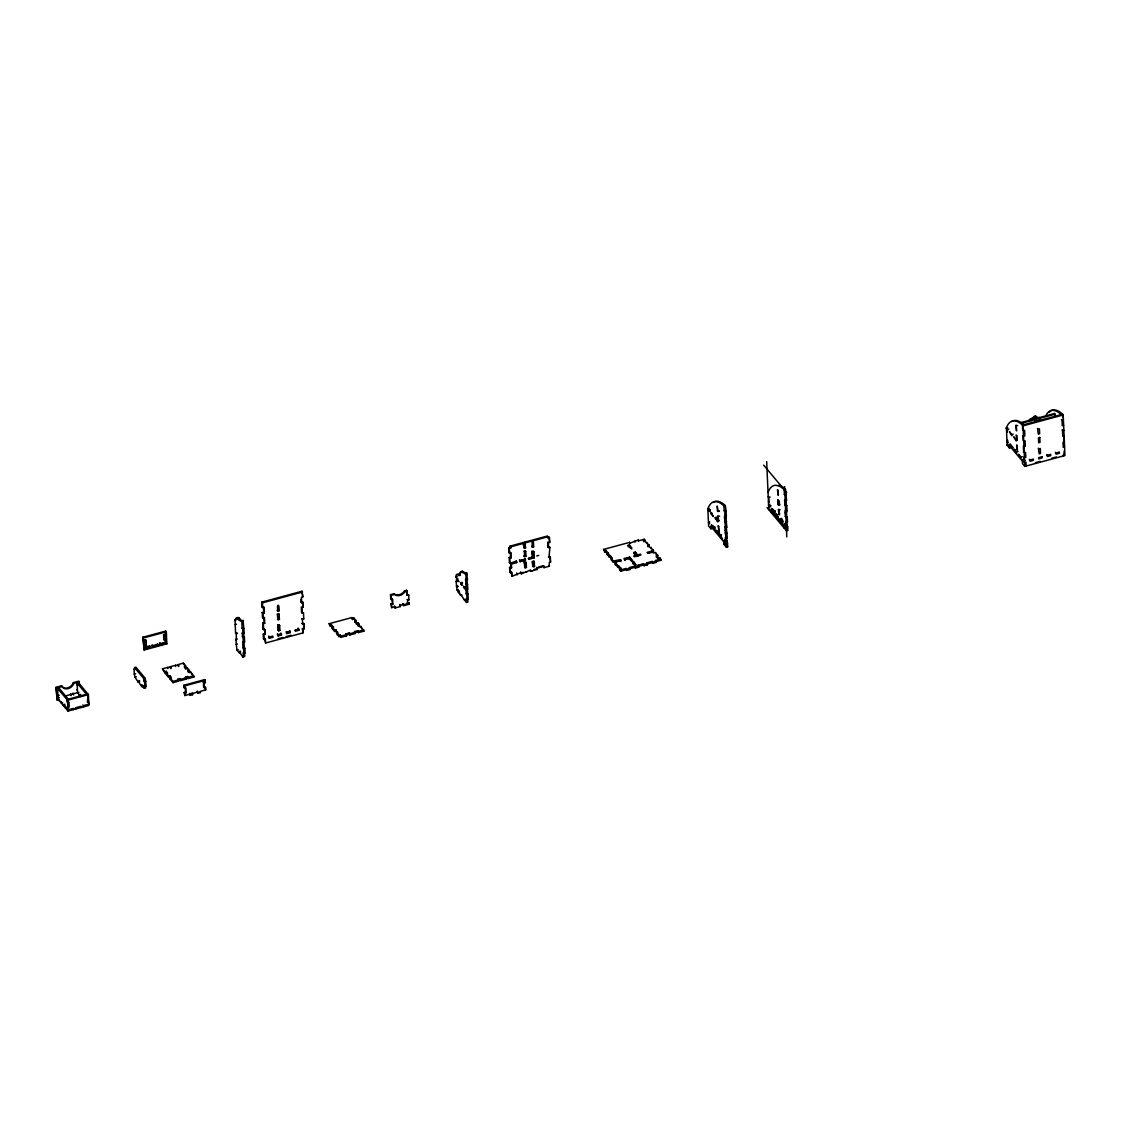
<?xml version="1.0" encoding="UTF-8"?>
<svg xmlns="http://www.w3.org/2000/svg" width="1121" height="1121" viewBox="0 0 1121 1121"><rect width="100%" height="100%" fill="white"/><g stroke="black" fill="none" stroke-linecap="round" stroke-linejoin="round"><path stroke-width="1.5" d="M264.248 612.921L262.314 612.57L264.248 612.921L264.01 607.386L262.076 607.036L261.866 602.131L301.983 591.257L302.796 596.89L301.451 597.255L301.703 602.776L303.034 602.411L303.245 607.33L301.325 606.979L301.563 612.514L303.497 612.865L303.763 619.002L301.829 618.666L303.763 619.002M261.866 602.131L262.454 602.832L302.586 591.972M142.984 637.232L165.726 631.081L166.314 631.782L166.847 643.832L144.105 649.984L142.984 637.232L144.105 649.984M143.572 637.933L166.314 631.782M262.076 607.036L264.01 607.386M144.049 639.923L145.982 640.273L146.192 645.192L144.861 645.556L144.049 639.923L144.861 645.556M165.502 634.99L164.17 635.341L164.381 640.259L165.726 639.895L164.913 634.276L163.582 634.64L163.722 637.919M144.637 640.637L145.982 640.273M236.349 619.353L235.004 619.717L235.592 620.431A6.586 2.116 74.9 0 1 237.75 618.344L239.081 617.979L240.272 619.395A10.607 3.419 74.9 0 0 243.117 620.474L244.252 633.463L242.318 633.127L244.252 633.463M300.989 599.301L301.101 602.075L303.034 602.411M144.273 644.841L146.192 645.192M163.792 639.559L165.726 639.895M510.097 547.356L508.766 547.721L510.7 548.071L510.055 546.137L523.423 542.508L524.236 548.141L525.567 547.777L524.768 542.144L547.496 535.992L548.141 537.926L549.486 537.576L549.696 542.48L547.763 542.144L547.987 547.062L549.907 547.398L548.996 557.599L550.341 557.235L550.551 562.153L549.22 562.504L549.374 566.203L544.035 567.646L543.377 565.713L538.374 567.072M237.75 618.344L238.927 619.759L240.272 619.395M510.055 546.137L510.644 546.838L524.011 543.223M525.357 542.858L548.085 536.707M277.111 610.427L279.045 610.777L277.7 611.141L277.49 606.223L278.821 605.858L279.045 610.777M549.486 537.576L547.552 537.225L548.141 537.926M145.702 646.817L148.378 646.088M238.927 619.759A10.607 3.419 74.9 0 0 241.786 620.838L243.117 620.474M144.959 647.882L150.312 646.439L150.368 647.672L145.015 649.115L144.371 647.181L145.015 649.115M152.722 645.78L158.061 644.337L158.117 645.57L152.764 647.013L152.12 645.079L152.764 647.013M160.471 643.678L165.824 642.235L165.88 643.468L160.527 644.911L159.883 642.978L160.527 644.911M144.427 648.4L149.766 646.957L150.368 647.672M152.176 646.313L157.529 644.855L158.117 645.57M159.939 644.211L165.291 642.753L165.88 643.468M145.141 648.835L150.004 647.518M153.255 646.635L158.131 645.318M161.382 644.435L166.244 643.118L166.847 643.832M235.004 619.717L235.214 624.635L236.559 624.271M262.314 612.57L262.538 617.489L264.458 617.825L264.71 623.36L262.776 623.01L264.71 623.36M278.611 613.762L277.279 614.112L278.078 619.745L279.423 619.381L278.611 613.762L279.423 619.381M523.633 547.426L525.567 547.777M262.538 617.489L264.458 617.825M277.868 614.826L279.199 614.462M508.766 547.721L508.976 552.639L510.91 552.989L511.12 557.894L509.2 557.557L511.12 557.894M533.652 546.824L531.718 546.488L533.652 546.824L533.428 541.919L532.097 542.27L532.307 547.188M508.976 552.639L510.91 552.989M241.786 620.838L242.108 628.208L243.439 627.844M523.801 551.112L525.735 551.462L525.945 556.38L524.011 556.03L525.945 556.38M278.821 618.666L277.49 619.03L278.078 619.745M242.108 628.208L244.028 628.545M303.497 612.865L302.152 613.229L301.913 607.694M531.929 551.406L533.862 551.742L534.128 557.894L528.776 559.337L528.72 558.104L532.741 557.025L531.929 551.406L532.741 557.025M547.987 547.062L549.907 547.398M532.517 552.107L533.862 551.742M457.886 578.52L456.555 578.884L458.923 581.715L455.911 576.951A6.586 2.116 74.9 0 1 458.055 574.863A5.857 1.878 74.9 0 0 460.213 572.775A3.952 1.275 74.9 0 1 461.292 571.738L462.623 571.374A26.82 8.632 74.9 0 0 466.602 572.635L467.471 579.487L465.537 579.151L466.56 589.688L467.891 589.324L466.868 578.786L467.471 579.487M1033.352 418.806A5.857 1.878 74.9 0 0 1033.366 417.629A3.952 1.275 74.9 0 1 1034.445 416.578L1035.79 416.227A26.82 8.632 74.9 0 0 1039.77 417.488M235.214 624.635L235.592 633.239L236.937 632.875M460.213 572.775L461.544 572.411M1033.366 417.629L1034.711 417.264M235.592 633.239L237.526 633.575M1030.395 420.025L1030.998 420.725A6.586 2.116 74.9 0 1 1033.142 418.637L1034.487 418.273L1035.664 419.688A10.607 3.419 74.9 0 0 1038.508 420.767M458.055 574.863L459.4 574.498A5.857 1.878 74.9 0 0 460.283 575.213M461.292 571.738A26.82 8.632 74.9 0 0 465.271 572.999L466.602 572.635M1020.376 422.743L1031.74 419.66M1033.408 419.212L1054.469 413.509L1055.127 415.443L1054.469 413.509M1020.965 423.444L1032.329 420.361M1033.954 419.927L1055.071 414.21M465.271 572.999L465.327 574.232L466.658 573.868M1033.142 418.637L1034.333 420.053L1035.664 419.688M262.776 623.01L263.043 629.161L264.388 628.797L265.187 634.416L263.253 634.08L264.598 633.715M277.756 625.182L279.69 625.518L279.9 630.436L278.569 630.801L277.756 625.182L278.569 630.801M392.868 604.205L390.935 603.869L392.868 604.205L392.644 599.301L390.725 598.95L390.528 594.648L393.877 593.738A7.315 5.689 -39.9 0 0 404.583 590.851L406.587 590.305L407.357 595.307L408.703 594.957L408.913 599.861L407.582 600.225L407.708 603.308L409.053 602.944L409.109 604.163L403.756 605.62L403.112 603.687L403.756 605.62M455.911 576.951L457.242 576.586M509.2 557.557L509.41 562.476L511.344 562.812M532.153 556.31L533.484 555.96M709.761 521.91L708.43 522.274L709.607 523.689L708.374 521.041L707.897 509.985L709.229 509.621L710.42 511.036L709.075 511.4L707.841 508.752L709.173 508.388M1007.05 429.007L1007.569 430.604L1006.336 427.956L1007.667 427.591M465.327 574.232L467.247 574.569M1016.327 425.938L1016.551 430.856L1015.738 425.237L1017.672 425.574M1040.414 419.422L1039.069 419.786L1038.424 417.853A26.82 8.632 74.9 0 1 1034.445 416.578M263.043 629.161L264.976 629.512L265.187 634.416M278.344 625.882L279.69 625.518M390.528 594.648L391.131 595.363L394.466 594.452A7.315 5.689 -39.9 0 0 405.171 591.552L407.175 591.019M509.41 562.476L509.999 563.176L516.683 561.369L516.739 562.602L511.386 564.045L510.798 563.331L516.15 561.887L516.739 562.602M519.443 559.757L520.032 560.458L525.385 559.015L525.441 560.248L520.088 561.691L519.499 560.99L524.838 559.533L525.441 560.248M536.749 555.932L538.753 555.399M528.187 558.636L533.54 557.179L534.128 557.894M707.841 508.752A57.9 18.623 74.9 0 1 715.857 501.591L718.939 502.376A57.9 18.623 74.9 0 1 723.97 505.921L725.315 505.557L726.114 511.176L726.352 516.711L724.432 516.361L725.469 527.515L726.814 527.15L725.763 515.996L726.352 516.711M768.025 492.469A57.9 18.623 74.9 0 1 776.054 485.295L779.123 486.094A57.9 18.623 74.9 0 1 784.154 489.625L785.499 489.26L786.55 500.414L784.616 500.078L786.55 500.414M709.018 510.167L710.364 509.803M1007.513 429.371L1008.858 429.007M56.05 687.313L57.171 700.065L56.05 687.313L61.529 685.828A6.922 5.367 -39.9 0 0 67.582 687.916A6.922 5.367 -39.9 0 0 73.299 682.633L78.792 681.148L79.535 685.295M242.318 633.127L242.472 636.812L244.406 637.148L244.616 642.067L242.697 641.73L244.616 642.067M1006.336 427.956A57.9 18.623 74.9 0 1 1014.351 420.795L1017.434 421.58A57.9 18.623 74.9 0 1 1022.464 425.111L1023.053 425.826L1063.184 414.966L1064.95 455.518L1024.832 466.378L1022.464 463.548L1022.352 461.095L1009.334 445.527L1009.446 447.994L1010.792 447.629M56.639 688.014L62.131 686.528A6.922 5.367 -39.9 0 0 68.171 688.63A6.922 5.367 -39.9 0 0 73.902 683.348L79.381 681.862M240.595 652.38L239.249 652.744L236.881 649.914L235.858 639.376L237.204 639.012M242.472 636.812L244.406 637.148M80.74 696.491L77.545 692.68L77.125 683.095L78.47 682.731L88.405 694.614L88.881 705.417L68.017 711.078L58.082 699.196L57.605 688.378L58.937 688.014L68.283 699.182M135.403 668.817L134.058 669.167L134.66 669.882L134.548 667.541L135.893 667.177L145.24 678.359L146.136 686.318L144.217 685.968L146.136 686.318M390.725 598.95L392.056 598.586L392.28 603.504M406.587 590.305L406.769 594.606L408.703 594.957M461.978 595.055L460.647 595.419L457.032 589.954L456.093 581.253L457.438 580.888M524.88 562.882L526.211 562.518L526.422 567.436L525.09 567.801L524.278 562.182L525.09 567.801M717.468 510.952L719.388 511.288L717.468 510.952L717.244 506.033L718.057 511.652M277.966 630.1L279.9 630.436M303.973 623.921L302.039 623.57L303.973 623.921L304.183 628.839L302.264 628.489L303.006 632.889L265.565 643.02L264.808 638.634L263.477 638.998L263.253 634.08M509.621 567.38L511.554 567.73L509.621 567.38L509.845 572.299L511.765 572.649L511.933 576.334L521.237 572.565L521.293 573.798L530.597 570.043L530.653 571.262L537.337 569.454L536.693 567.52L537.337 569.454M548.407 556.885L550.341 557.235M768.207 496.771L770.141 497.107M532.951 561.943L534.297 561.579L534.507 566.497L533.162 566.848L532.363 561.229L532.503 564.508M710.994 513.698L713.362 516.529L710.938 512.465L710.994 513.698L712.339 513.334M78.568 685.057L76.648 684.721M723.97 505.921L724.18 510.84L725.525 510.475M784.154 489.625L784.378 494.543L785.709 494.179M460.647 582.612L461.88 585.26L460.647 582.612L462.567 582.962L461.235 583.312M724.18 510.84L726.114 511.176M786.297 494.879L784.378 494.543M1061.461 419.534L1063.395 419.885M236.083 644.295L237.414 643.93M1011.801 434.5L1011.857 435.733L1009.432 431.669L1011.801 434.5L1013.146 434.135M460.689 583.845L462.034 583.481L461.978 582.247M524.502 567.086L526.422 567.436M406.979 599.525L408.913 599.861M456.317 586.171L457.648 585.807M269.362 637.022L272.711 636.111L272.753 637.345L269.418 638.255L268.774 636.322L269.418 638.255M278.05 634.668L281.399 633.757L281.455 634.99L278.106 635.901L277.462 633.968L278.106 635.901M286.163 631.613L286.752 632.314L290.087 631.403L290.143 632.636L286.808 633.547L286.205 632.833L289.554 631.936L290.143 632.636M298.789 629.063L295.44 629.96L295.496 631.193L298.845 630.282L298.2 628.349L298.845 630.282M268.83 637.541L272.165 636.644L272.753 637.345M277.518 635.187L280.867 634.29L281.455 634.99M294.907 630.478L298.242 629.582M465.747 584.055L467.093 583.705M509.845 572.299L511.765 572.649M532.573 566.147L534.507 566.497M1038.088 429.217L1039.433 428.853L1039.643 433.771L1038.298 434.135L1037.5 428.502M134.058 669.167L134.282 674.085L135.613 673.721M456.906 586.872L458.237 586.521M466.336 584.77L467.681 584.405M718.267 516.571L718.491 521.489L717.678 515.87L719.612 516.206M57.928 695.623L59.259 695.258M263.477 638.998L265.397 639.334L265.565 643.02M715.226 517.594L717.65 521.657L715.226 517.594L716.571 517.229L718.197 520.354M715.282 518.827L716.627 518.463M162.461 668.817L164.829 671.647L166.174 671.283L167.59 672.978L166.258 673.343L166.3 674.576L167.646 674.211L166.23 672.516L164.885 672.88L162.461 668.817L167.814 667.373L170.812 667.429L170.868 668.662L170.224 666.715L175.577 665.271L178.575 665.328L178.631 666.561L177.987 664.627L183.326 663.17L185.694 666L185.75 667.233L184.419 667.598M329.112 623.71L333.554 627.059L332.222 627.424L332.278 628.657L333.61 628.292L331.69 625.994L330.359 626.359L329.112 623.71L351.854 617.559L352.498 619.493L353.844 619.128L353.788 617.895L352.442 618.26M407.119 602.594L409.053 602.944M466.56 589.688L463.604 586.143L463.646 587.376L464.991 587.012L467.359 589.842L468.326 599.146L466.392 598.81L466.56 602.495L467.891 602.131L467.779 599.679M603.574 549.416L604.751 550.831L606.097 550.467L606.139 551.7L604.808 552.064L603.574 549.416L629.652 542.354L630.24 543.068L638.339 540L638.942 540.714L644.281 539.257L644.925 541.205L643.594 541.555L643.538 540.336L644.883 539.972M716.417 519.009L717.748 518.645M769.903 504.394L768.558 504.758L769.805 507.393L768.614 505.977L769.959 505.627M1007.541 440.063L1008.101 442.893L1006.924 441.478M59.357 697.598L58.026 697.963L59.847 701.312M78.89 692.316L65.775 695.861L65.831 697.094M134.282 674.085L134.968 677.126L136.314 676.776M242.697 641.73L242.963 647.868L244.896 648.218L245.107 653.123L243.173 652.786L243.341 656.472L244.672 656.107L244.518 652.422M390.935 603.869L391.663 607.652L395.012 606.741L395.054 607.974L400.407 606.517L399.763 604.583L400.407 606.517M400.351 605.298L403.7 604.387M457.032 589.954L458.377 589.59M537.281 568.221L543.979 566.413L544.035 567.646M236.881 649.914L238.227 649.563M277.994 638.788L282.884 637.471M286.135 636.588L291.026 635.271M403.168 604.906L407.175 603.827M520.648 571.864L520.705 573.097L523.381 572.369M534.072 569.468L536.749 568.753M242.963 647.868L244.896 648.218M769.749 506.174L771.08 505.809M724.53 518.827L725.876 518.463M784.728 502.53L786.059 502.166M717.888 520.775L719.234 520.424M780.006 504.828L778.675 505.193L777.862 499.574L778.086 504.492L779.417 504.128L779.277 500.849M458.223 591.37L459.554 591.005M628.082 545.381L629.413 545.016L631.782 547.847L630.45 548.211L628.082 545.381L628.138 546.614L629.47 546.249L631.838 549.08M80.656 694.431L79.325 694.796L79.381 696.029M185.694 666L184.362 666.364L185.834 669.293M239.249 652.744L239.193 651.525L240.539 651.161M463.646 587.376L466.014 590.207L467.359 589.842M458.279 592.589L459.61 592.224M354.811 621.09L356.156 620.726L356.198 621.959L354.867 622.323L354.811 621.09L356.646 624.439M606.097 550.467L612.36 559.127L606.727 554.363L606.671 553.129L608.016 552.765M649.171 545.1L647.826 545.465L647.882 546.684L649.213 546.319L649.171 545.1L643.538 540.336M724.642 521.279L725.974 520.915M784.616 500.078L784.826 504.982L786.76 505.333L786.998 510.868L785.064 510.517L785.345 516.655L787.264 517.005L787.488 521.924L785.555 521.573L785.709 525.259L787.054 524.908L786.886 521.209L787.488 521.924M87.816 693.899L66.952 699.546L67.05 701.886L68.984 702.236L69.194 707.141L67.26 706.805L67.372 709.131M134.548 667.541L143.894 678.723L145.24 678.359M770.113 509.312L768.782 509.663L766.68 461.628M1007.19 432.16L1006.448 427.928L1007.078 445.163L1008.424 444.799M185.778 668.06L187.123 667.696L189.477 670.526L189.533 671.759L188.202 672.124L188.146 670.89L189.477 670.526M725.231 521.98L726.576 521.629M786.76 505.333L784.826 504.982M1061.923 429.974L1063.857 430.324L1063.254 429.623M57.605 688.378L67.54 700.261L88.405 694.614M715.24 528.453L713.895 528.818L711.485 524.754L711.541 525.987L712.872 525.623L714.455 527.515M771.724 509.691L773.056 509.34L775.424 512.157L774.093 512.521L771.668 508.472L774.093 512.521M62.608 702.643L61.277 703.007L61.221 701.774L63.631 705.838L64.976 705.473M134.968 677.126L138.219 682.185L139.55 681.82L139.508 680.587M356.59 623.206L357.921 622.856L359.112 624.271L359.154 625.49L357.823 625.854L357.767 624.621L359.112 624.271M143.894 678.723L143.992 681.05L145.338 680.699M466.014 590.207L466.182 593.892L467.513 593.527M143.992 681.05L145.926 681.4M332.222 627.424L334.59 630.254L335.922 629.89L337.897 633.421M466.182 593.892L468.102 594.242M606.671 553.129L609.039 555.96L610.385 555.596L610.427 556.829M713.853 527.585L715.184 527.22M774.036 511.302L775.368 510.938M778.885 510.111L779.095 515.029L778.296 509.41L780.23 509.747M708.43 522.274L708.584 525.959L710.952 528.79L712.297 528.425L712.185 525.973M244.084 655.407L244.14 656.626L242.795 656.99L242.753 655.757L244.672 656.107M63.589 704.605L64.92 704.24M166.258 673.343L168.612 676.173L169.958 675.809L171.373 677.518L170.042 677.869L170.098 679.102L173.054 682.633L178.393 681.19L177.749 679.256L180.159 678.597L180.803 680.545L186.156 679.088L185.511 677.154L187.922 676.509L188.566 678.443L193.919 676.986L190.906 672.222L189.561 672.586L188.146 670.89M332.278 628.657L334.647 631.473L335.978 631.123L335.922 629.89M138.219 682.185L138.163 680.951L140.587 685.015L141.919 684.651M166.3 674.576L168.668 677.406L170.014 677.042L169.958 675.809M726.226 526.45L727.291 538.22L725.96 538.57L724.881 526.814L726.814 527.15M357.767 624.621L359.547 626.751L360.878 626.387L363.891 631.151L358.538 632.594L357.893 630.661L354.558 631.571L355.203 633.505L349.85 634.948L349.206 633.015L345.857 633.926L346.501 635.859L341.148 637.303L340.266 636.252L338.934 636.602L336.566 633.785L336.51 632.552L337.841 632.188M610.959 558.258L613.327 561.089L620.305 559.631L620.361 560.864L613.383 562.322L611.015 559.491L610.959 558.258L612.304 557.894M648.456 553.256L652.464 552.163L652.408 550.943L647.055 552.387L647.658 553.101L653.501 551.448L653.459 550.229L647.826 545.465M635.621 555.568L633.996 552.457L635.327 552.093L637.751 556.156L635.327 552.093M719.528 533.582L718.183 533.946L715.773 529.883L715.829 531.116L717.16 530.751L718.743 532.643M776.012 514.819L778.38 517.65L775.956 513.6L776.012 514.819L777.343 514.455M1014.309 450.32L1016.677 453.15L1014.267 449.087L1014.309 450.32L1015.654 449.955M778.506 514.315L779.852 513.95M140.587 685.015L142.003 686.711L143.348 686.346M170.098 679.102L171.429 678.737M460.647 595.419L460.591 594.186L464.192 599.665L465.523 599.301M634.052 553.69L635.383 553.326M785.176 512.97L786.522 512.619M725.049 530.499L726.38 530.135M336.51 632.552L338.878 635.383L340.209 635.018L341.148 637.303M652.464 552.163L652.114 550.593L653.459 550.229M718.141 532.713L719.472 532.349M1016.621 451.917L1017.966 451.553M142.003 686.711L141.947 685.477L144.315 688.308L145.66 687.944L145.548 685.604M624.327 558.538L629.68 557.095L632.636 560.626L631.291 560.99L628.923 558.16L624.915 559.253L624.327 558.538L624.383 559.771L627.059 559.043L627.003 557.824M636.42 556.52L636.364 555.287L633.687 556.002L634.276 556.717L640.96 554.909L640.371 554.194L637.695 554.923M82.884 704.941L83.472 705.641L88.825 704.198L88.125 701.157L88.727 701.858L87.382 702.222L87.914 696.239M170.042 677.869L172.998 681.414L178.351 679.957M180.747 679.312L186.1 677.869M188.51 677.21L193.863 675.767M341.106 636.083L346.445 634.626M349.794 633.729L355.147 632.272M358.482 631.375L363.835 629.918M615.611 563.008L615.555 561.789L620.908 560.332L620.964 561.565M177.749 679.256L177.805 680.489L180.803 680.545M185.511 677.154L185.568 678.387L188.566 678.443M345.857 633.926L345.913 635.145L349.262 634.248L349.85 634.948M354.558 631.571L354.6 632.805L357.949 631.894L358.538 632.594M725.147 532.951L726.492 532.587M785.345 516.655L787.264 517.005M620.936 569.384L620.88 568.151L619.535 568.515L619.591 569.734L620.936 569.384L615.303 564.62L615.247 563.387L616.592 563.022L615.555 561.789M657.747 555.357L656.402 555.708L656.458 556.941L657.789 556.577L657.747 555.357L655.379 552.527L654.033 552.891L652.997 551.644L653.053 552.877M720.06 535.011L722.47 539.075L720.116 536.244L720.06 535.011L721.392 534.647M780.244 518.729L782.668 522.778L780.244 518.729L781.575 518.364L783.215 521.475M725.749 533.666L727.081 533.302M1038.943 448.876L1040.288 448.512L1040.498 453.43L1039.167 453.795L1038.354 448.176M615.303 564.62L616.648 564.255M720.116 536.244L721.448 535.88M780.3 519.948L781.631 519.584M615.247 563.387L620.88 568.151M1020.909 457.046L1020.965 458.265L1018.555 454.215L1020.909 457.046L1022.254 456.681M633.813 562.041L632.482 562.406L634.836 565.236L636.182 564.872L633.813 562.041L635.439 565.166M726.702 537.505L726.87 541.191L725.525 541.555L725.371 537.87L727.291 538.22M186.058 692.862L184.124 692.512L186.058 692.862L185.848 687.944L183.914 687.593L183.816 685.267L204.681 679.62L205.367 682.661L203.447 682.311L205.367 682.661M632.524 563.639L633.869 563.274M1064.572 446.915L1063.24 447.279L1063.016 442.361L1064.361 441.996L1063.507 435.144L1064.095 435.859L1062.75 436.223L1062.512 430.688M183.816 685.267L184.405 685.968L205.269 680.321M656.402 555.708L658.321 558.02L659.666 557.655L660.9 560.29L655.547 561.747L655.491 560.514L660.844 559.071M725.679 539.776L727.515 543.125L727.669 546.824L726.338 547.174L726.17 543.489L724.348 540.14L725.679 539.776L726.87 541.191M724.404 541.373L725.735 541.009M619.535 568.515L620.726 569.93L626.079 568.473L626.723 570.421L630.058 569.51L629.413 567.576L634.766 566.119L635.411 568.067L638.76 567.156L638.115 565.222L643.454 563.779L644.099 565.713L647.448 564.802L646.803 562.868L652.156 561.425L652.8 563.359L656.135 562.448L655.491 560.514M710.952 528.79L710.854 526.338L723.858 541.891L725.203 541.527M1025.351 460.395L1024.019 460.759L1022.842 459.344L1024.664 462.693L1025.995 462.328L1026.163 466.014M626.667 569.188L630.002 568.277M635.355 566.834L638.704 565.923M644.057 564.48L647.392 563.569M652.744 562.125L656.093 561.215M1029.961 460.016L1033.31 459.106L1033.352 460.339L1030.017 461.249L1029.372 459.302M1047.35 455.308L1050.685 454.397L1050.741 455.63L1047.406 456.541L1046.762 454.608M1056.038 452.954L1059.387 452.043L1059.443 453.276L1056.094 454.187L1055.45 452.253M619.591 569.734L620.782 571.15L626.121 569.706L626.723 570.421M629.413 567.576L629.47 568.809L634.822 567.352L635.411 568.067M638.115 565.222L638.157 566.455L643.51 564.998L644.099 565.713M646.803 562.868L646.859 564.101L652.212 562.644L652.8 563.359M726.17 543.489L727.515 543.125M767.072 507.631L786.522 530.892L787.853 530.527L787.699 526.842L786.353 527.206L784.532 523.843L785.709 525.259M723.858 541.891L723.97 544.344L725.301 543.993L727.669 546.824M785.499 527.697L784.154 528.061L784.041 525.595L771.038 510.041L771.136 512.493M203.447 682.311L203.658 687.229L205.591 687.579L205.689 689.905L200.337 691.363L200.393 692.582L197.983 693.24L197.338 691.307L197.983 693.24M1035.342 462.665L1040.232 461.348M1051.624 458.251L1056.514 456.934M203.658 687.229L205.591 687.579M184.124 692.512L184.825 695.552L190.178 694.109L190.234 695.342L192.63 694.684L191.985 692.75M192.574 693.451L197.927 692.007M1063.184 414.966L1062.582 414.252A57.9 18.623 74.9 0 0 1049.284 412.178M1063.044 424.705L1063.633 425.405L1062.302 425.77L1062.063 420.235M1064.193 451.118L1063.619 455.883L1063.016 455.168M1007.078 445.163L1009.446 447.994M763.695 465.145L786.69 492.651M786.998 510.868L786.41 510.153L786.676 516.305M778.086 504.492L778.675 505.193M768.431 501.676L769.02 502.39L768.81 497.472M787.699 526.842L785.863 523.493M724.881 526.814L725.469 527.515M707.897 509.985L709.075 511.4M725.371 537.87L725.96 538.57M724.348 540.14L725.525 541.555M711.541 525.987L713.895 528.818M715.829 531.116L718.183 533.946M723.97 544.344L726.338 547.174M644.925 541.205L644.281 539.257M647.644 544.442L649.213 546.319M657.004 555.638L655.379 552.527M660.9 560.29L659.666 557.655M656.458 556.941L658.377 559.239L658.321 558.02M655.547 561.747L656.135 562.448M646.859 564.101L647.448 564.802M633.996 552.457L636.364 555.287M638.157 566.455L638.76 567.156M631.894 560.92L629.68 557.095M629.47 568.809L630.058 569.51M620.305 559.631L620.908 560.332M549.696 542.48L548.884 536.861M550.551 562.153L549.752 556.52M548.786 565.488L549.374 566.203M543.377 565.713L543.979 566.413M534.297 561.579L533.694 560.864L533.918 565.783M525.735 551.462L525.132 550.747L525.357 555.666M531.985 570.897L530.065 570.561L530.653 571.262M522.176 560.262L522.764 560.962M524.446 565.867L525.034 566.567M526.043 571.64L526.646 572.355M520.705 573.097L521.293 573.798M517.285 574.891L516.627 572.943M511.933 576.334L511.176 571.934M456.093 581.253L456.695 581.967L456.555 578.884M467.737 598.446L468.326 599.146M464.192 599.665L466.56 602.495M404.583 590.851L405.171 591.552M406.769 594.606L407.357 595.307M408.506 603.462L409.109 604.163M393.877 593.738L394.466 594.452M395.012 606.741L394.41 606.041L395.054 607.974M353.788 617.895L356.156 620.726M359.154 625.49L357.921 622.856M361.915 628.797L363.891 631.151M352.498 619.493L351.854 617.559M354.6 632.805L355.203 633.505M345.913 635.145L346.501 635.859M302.796 596.89L301.983 591.257M301.101 602.075L301.703 602.776M303.245 607.33L302.446 601.711M304.183 628.839L303.385 623.22M290.087 631.403L289.498 630.703L289.554 631.936M281.399 633.757L280.811 633.057L280.867 634.29M264.808 638.634L265.397 639.334M235.858 639.376L236.461 640.091L236.181 633.94M239.193 651.525L242.795 656.99M242.753 655.757L243.341 656.472M165.824 642.235L165.235 641.534L165.291 642.753M205.689 689.905L204.989 686.865M185.75 667.233L183.326 663.17M187.964 669.868L189.533 671.759M193.919 676.986L190.906 672.222M177.987 664.627L178.575 665.328M199.804 691.881L200.393 692.582M185.568 678.387L186.156 679.088M170.224 666.715L170.812 667.429M192.041 693.983L192.63 694.684M190.178 694.109L189.575 693.395L190.234 695.342M177.805 680.489L178.393 681.19M77.125 683.095L86.471 694.263M73.299 682.633L73.902 683.348M76.859 689.639L77.447 690.34M72.949 693.058L73.594 694.992M70.539 693.703L71.183 695.637M80.53 706.819L81.118 707.519L81.062 706.3L75.71 707.743L75.766 708.976L75.177 708.262M61.529 685.828L62.131 686.528M57.115 690.004L57.703 690.704M72.767 708.92L73.369 709.621L73.313 708.388L67.961 709.845L65.004 706.3L65.06 707.533M1062.736 417.53L1062.582 414.252L1022.464 425.111L1022.674 430.03L1024.608 430.38L1024.846 435.915L1022.913 435.565L1023.137 440.483L1025.056 440.819L1025.309 446.354L1023.375 446.004L1023.641 452.155L1025.575 452.506L1025.785 457.41L1023.865 457.074L1024.076 461.978M1023.053 425.826L1024.832 466.378M785.947 499.714L786.171 504.618M784.588 486.542L786.788 536.875M724.783 511.54L725.021 517.075M652.156 561.425L652.212 562.644M651.091 547.398L651.147 548.617M646.803 542.27L646.859 543.503M643.454 563.779L643.51 564.998M638.339 540L638.395 541.233M636.518 553.508L636.574 554.741M635.004 540.911L635.061 542.144M634.766 566.119L634.822 567.352M629.652 542.354L629.708 543.587M630.268 557.796L630.324 559.029M629.413 545.016L629.47 546.249M628.923 558.16L628.979 559.393M626.079 568.473L626.121 569.706M624.915 559.253L624.972 560.486M620.726 569.93L620.782 571.15M618.96 565.853L619.002 567.086M617.615 566.217L617.671 567.436M614.967 561.075L615.023 562.308M614.672 560.724L614.714 561.957M613.327 561.089L613.383 562.322M610.749 556.044L610.805 557.263M609.039 555.96L609.095 557.193M604.751 550.831L604.808 552.064M548.365 542.844L548.575 547.763M532.839 541.205L533.05 546.123M533.274 551.042L533.54 557.179M524.768 542.144L524.978 547.062M525.623 561.817L525.833 566.722M524.796 558.3L524.838 559.533M524.39 551.826L524.6 556.731M523.423 542.508L523.563 545.787M520.032 560.458L520.088 561.691M516.094 560.654L516.15 561.887M510.644 546.838L510.7 548.071M511.386 564.045L511.554 567.73M510.321 552.275L510.531 557.193M510.798 563.331L510.966 567.03M509.354 548.435L509.579 553.34M509.789 558.258L509.999 563.176M510.209 568.095L510.433 573.013M465.916 574.933L466.126 579.851M466.77 594.592L466.981 599.511M391.131 595.363L391.313 599.665M391.523 604.569L391.663 607.652M360.878 626.387L360.934 627.62M357.893 630.661L357.949 631.894M349.206 633.015L349.262 634.248M340.209 635.018L340.266 636.252M338.878 635.383L338.934 636.602M334.59 630.254L334.647 631.473M331.634 624.761L331.69 625.994M330.303 625.126L330.359 626.359M302.418 619.367L302.642 624.285M302.852 629.203L303.006 632.889M286.752 632.314L286.808 633.547M278.232 605.158L278.456 610.062M279.101 624.817L279.311 629.736M263.421 606.671L263.659 612.206M263.869 617.125L264.108 622.659M262.454 602.832L262.664 607.75M262.917 613.271L263.127 618.189M263.365 623.724L263.631 629.862M263.855 634.78L264.066 639.699M243.649 632.762L243.818 636.448M244.028 641.366L244.294 647.504M242.697 628.909L242.907 633.827M243.075 637.513L243.285 642.431M243.551 648.569L243.761 653.487M204.681 679.62L204.779 681.946M204.036 683.025L204.246 687.93M187.922 676.509L187.978 677.729M187.123 667.696L187.165 668.929M185.259 687.229L185.469 692.147M184.405 685.968L184.503 688.308M184.727 693.226L184.825 695.552M180.159 678.597L180.215 679.83M175.577 665.271L175.633 666.505M172.998 681.414L173.054 682.633M168.612 676.173L168.668 677.406M167.814 667.373L167.87 668.606M165.726 631.081L166.244 643.118M164.913 634.276L165.137 639.194M166.174 671.283L166.23 672.516M164.829 671.647L164.885 672.88M157.472 643.622L157.529 644.855M149.724 645.724L149.766 646.957M145.394 639.559L145.604 644.477M144.595 681.764L144.805 686.683M144.217 685.968L144.315 688.308M83.472 705.641L83.529 706.875M67.54 700.261L68.017 711.078M58.937 688.014L59.049 690.354M778.899 485.169A57.9 18.623 74.9 0 1 785.499 489.26M713.166 502.446A57.9 18.623 74.9 0 1 725.315 505.557M457.69 574.4A6.586 2.116 74.9 0 1 459.4 574.498M461.572 572.172A3.952 1.275 74.9 0 1 462.623 571.374M236.951 619.507A6.586 2.116 74.9 0 1 237.106 618.554M237.218 618.175A6.586 2.116 74.9 0 1 239.081 617.979M1045.949 415.527A57.9 18.623 74.9 0 1 1053.137 410.286L1056.22 411.085A57.9 18.623 74.9 0 1 1061.251 414.616M1011.646 421.636A57.9 18.623 74.9 0 1 1023.795 424.761M1030.577 419.927A6.586 2.116 74.9 0 1 1031.979 418.918M1034.893 416.437A3.952 1.275 74.9 0 1 1035.79 416.227M1031.824 420.277A5.857 1.878 74.9 0 1 1031.222 419.716A6.586 2.116 74.9 0 0 1029.148 420.739M1037.177 421.132A10.607 3.419 74.9 0 1 1034.333 420.053M1032.497 418.862A6.586 2.116 74.9 0 1 1034.487 418.273M1039.798 437.456L1038.466 437.821L1038.677 442.739L1040.022 442.375L1039.798 437.456M1041.998 456.751L1038.649 457.662L1038.705 458.895L1042.054 457.985L1041.998 456.751M1016.761 435.775L1016.172 435.06L1016.971 440.693L1016.761 435.775M1016.088 439.628L1013.72 436.798L1016.144 440.861L1016.088 439.628M1017.195 445.598L1016.607 444.897L1017.406 450.516L1017.195 445.598M1012.711 447.223L1009.979 443.958L1012.767 448.456L1012.711 447.223M778.03 490.452L777.442 489.737L778.24 495.37L778.03 490.452M718.701 526.408L718.113 525.693L718.911 531.312L718.701 526.408"/></g></svg>
